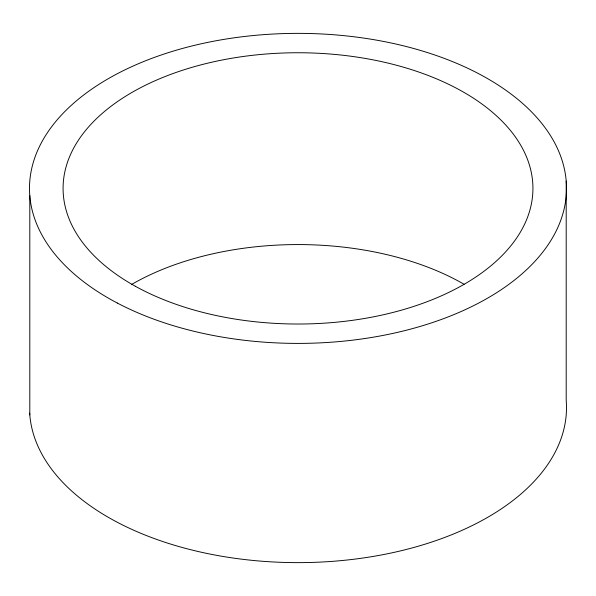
<?xml version="1.0" encoding="UTF-8"?>
<svg xmlns="http://www.w3.org/2000/svg" width="596" height="596" viewBox="0 0 596 596"><rect width="100%" height="100%" fill="white"/><g stroke="black" fill="none" stroke-linecap="round" stroke-linejoin="round"><path stroke-width="0.89" d="M566.2 181.087L566.2 400.318A268.498 155.012 0 0 1 309.063 562.497A268.498 155.012 0 0 1 29.673 413.088M29.8 195.682L29.8 414.913M131.5 284.515A234.936 135.642 0 0 1 464.105 284.285M135.314 286.236A234.936 135.642 0 0 0 526.126 220.803A234.936 135.642 0 0 0 232.559 58.117A234.936 135.642 0 0 0 135.314 286.236M117.293 303.036A268.498 155.012 0 0 0 560.337 221.414A268.498 155.012 0 0 0 216.37 40.707A268.498 155.012 0 0 0 117.293 303.036"/></g></svg>
